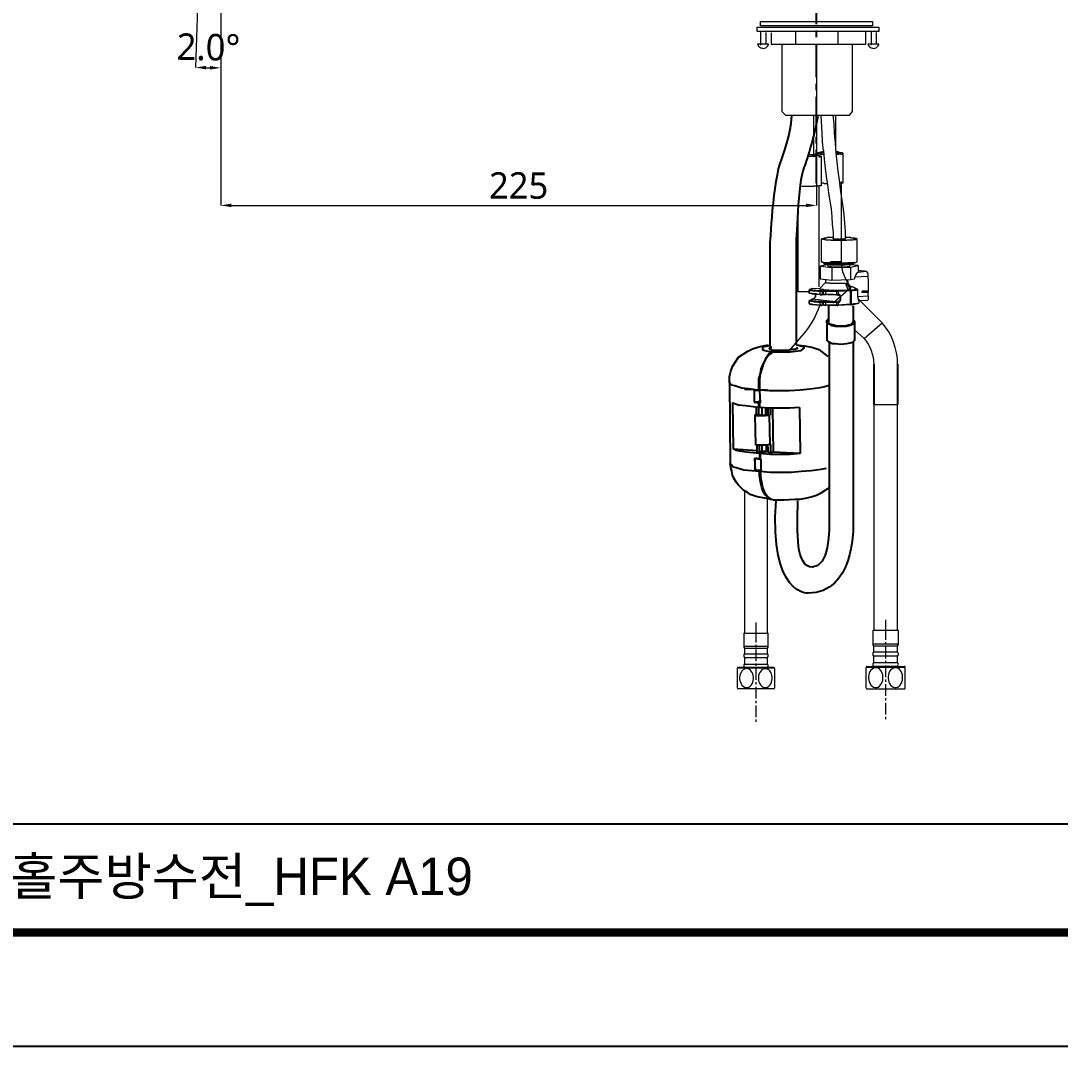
# Model space of a CAD drawing. Extents: x 2752 to 4118, y -1 to 999.
# Drawn here: x 3333.7 to 3725.6, y -1 to 385.7 of the extents above; entities that cross this region are included whole.
import ezdxf

# ---------------------------------------------------------------- set-up
doc = ezdxf.new("R2010")
doc.units = 0
doc.header["$LTSCALE"] = 10
doc.header["$MEASUREMENT"] = 0
doc.header["$PDMODE"] = 3
doc.header["$PDSIZE"] = -10
doc.linetypes.add('AI-Linetype-4', pattern=[0.705556, 0.440972, -0.088194, 0.088194, -0.088194])
doc.linetypes.add('CENTER', pattern=[2, 1.25, -0.25, 0.25, -0.25])
doc.layers.get('0').update_dxf_attribs({"linetype": 'CONTINUOUS'})
doc.layers.get('DEFPOINTS').update_dxf_attribs({"linetype": 'CONTINUOUS'})
doc.layers.add('레이어 1', color=7, linetype='CONTINUOUS')
doc.styles.add('Daelim Dimension', font='NanumGothic.ttf')
doc.dimstyles.new('DEFAULT', dxfattribs={"dimscale": 2, "dimtxt": 2, "dimasz": 2, "dimexe": 0, "dimexo": 2, "dimgap": 1, "dimtad": 1, "dimdec": 0, "dimzin": 9, "dimdsep": 46, "dimtxsty": 'Daelim Dimension', "dimcen": 0.5, "dimclrd": 5, "dimclre": 5, "dimclrt": 256, "dimadec": 1, "dimazin": 0, "dimtfac": 1, "dimtdec": 0, "dimtix": 1, "dimtmove": 0, "dimatfit": 3, "dimfxl": 1, "dimtolj": 1, "dimtzin": 1, "dimlwd": 9, "dimlwe": 9, "dimarcsym": 0})

# ---------------------------------------------------------------- blocks, each defined once
blk = doc.blocks.new('*D14')
at = {"color": 5, "lineweight": 9, "ltscale": 0.5, "transparency": 16777216}
for p, q in [((3409.06, 634.04), (3409.06, 368)), ((3408.43, 621.84), (3399.57, 368.16))]:
    blk.add_line(p, q, dxfattribs=at)
blk.add_arc((3409.06, 639.87), 271.87, 268.843, 269.157, dxfattribs=at)
at = {"color": 5, "ltscale": 0.5, "transparency": 16777216}
for points in [[(3403.55, 367.39), (3403.59, 368.72), (3399.57, 368.16)], [(3405.06, 368.69), (3405.05, 367.36), (3409.06, 368)]]:
    blk.add_solid(points, dxfattribs=at)
at = {"layer": 'DEFPOINTS', "color": 0, "ltscale": 0.5, "transparency": 16777216}
for p in [(3413.29, 760.96), (3409.06, 639.87), (3409.06, 638.04), (3408.57, 625.83), (3402.73, 368.07)]:
    blk.add_point(p, dxfattribs=at)
at = {"color": 7, "ltscale": 0.5, "transparency": 16777216, "insert": (3404.45, 375.74), "char_height": 10, "attachment_point": 5, "rotation": 359, "style": 'Daelim Dimension'}
blk.add_mtext('\\A1;2.0°', dxfattribs=at)
blk = doc.blocks.new('*D12')
at = {"color": 5, "lineweight": 9, "ltscale": 0.5, "transparency": 16777216}
for p, q in [((3409.06, 635.87), (3409.06, 316.12)), ((3633.76, 368.41), (3633.76, 316.12)), ((3413.06, 316.12), (3629.76, 316.12))]:
    blk.add_line(p, q, dxfattribs=at)
at = {"color": 5, "ltscale": 0.5, "transparency": 16777216}
for points in [[(3413.06, 316.79), (3413.06, 315.46), (3409.06, 316.12)], [(3629.76, 316.79), (3629.76, 315.46), (3633.76, 316.12)]]:
    blk.add_solid(points, dxfattribs=at)
at = {"layer": 'DEFPOINTS', "color": 0, "ltscale": 0.5, "transparency": 16777216}
for p in [(3409.06, 639.87), (3633.76, 372.41), (3633.76, 316.12)]:
    blk.add_point(p, dxfattribs=at)
at = {"color": 7, "ltscale": 0.5, "transparency": 16777216, "insert": (3521.41, 323.57), "char_height": 10, "attachment_point": 5, "style": 'Daelim Dimension'}
blk.add_mtext('\\A1;225', dxfattribs=at)

msp = doc.modelspace()

# ---------------------------------------------------------------- linework, layer by layer
at = {"color": 1, "linetype": 'CENTER', "lineweight": -3}
msp.add_line((3633.76, 324.53), (3633.76, 420.28), dxfattribs=at)
at = {"ltscale": 0.5}
for p, q in [((3655.28, 256.22), (3655.28, 241.01)), ((3664.3, 256.22), (3664.3, 241.01))]:
    msp.add_line(p, q, dxfattribs=at)
at = {"color": 5}
msp.add_line((2774.13, 82.86), (3873.53, 82.86), dxfattribs=at)
at = {"ltscale": 0.5}
msp.add_lwpolyline([(2752.18, -0.96), (4117.54, -0.96), (4117.54, 999.46), (2752.18, 999.46)], close=True, dxfattribs=at)
at = {"color": 5, "linetype": 'ByBlock', "lineweight": 200, "const_width": 3.15}
msp.add_lwpolyline([(2774.13, 41.87), (4095.45, 41.87), (4095.45, 976.24), (2774.13, 976.24)], close=True, dxfattribs=at)
at = {"layer": '레이어 1', "color": 7, "lineweight": 18}
for points in [[(3654.78, 383.89), (3612.66, 383.89), (3612.66, 385.48), (3654.78, 385.48), (3654.78, 383.89)], [(3611.33, 383.29), (3657.28, 383.29), (3657.28, 381.7), (3611.33, 381.7), (3611.33, 383.29)], [(3612.66, 381.7), (3612.66, 376.55)], [(3614.66, 381.32), (3614.66, 376.93)], [(3616.63, 381.24), (3616.63, 376.93), (3652.38, 376.93), (3652.38, 381.7)], [(3625.96, 376.93), (3625.96, 381.7)], [(3641.91, 376.93), (3641.91, 381.7)], [(3654.27, 381.7), (3654.27, 376.55)], [(3656.27, 381.32), (3656.27, 376.93)], [(3620.59, 376.93), (3620.59, 351.51), (3622.06, 350.1), (3646.14, 350.1), (3647.29, 351.51), (3647.29, 376.93)], [(3632.7, 335.17), (3632.7, 349.79)], [(3636.32, 336.83), (3636.02, 340.15), (3635.87, 343.46), (3635.52, 349.95)], [(3641.15, 335.93), (3640.85, 339.54), (3640.54, 343.31), (3640.39, 346.93), (3639.94, 350.1)], [(3641, 337.28), (3641, 350.1)], [(3633.76, 334.72), (3633.76, 334.57), (3633.16, 334.57), (3630.47, 334.57)], [(3632.1, 335.02), (3632.4, 335.02), (3632.4, 335.17), (3632.7, 335.17), (3630.97, 335.17)], [(3633.16, 335.32), (3632.7, 335.32)], [(3633.16, 335.02), (3632.7, 335.02)], [(3633.76, 335.17), (3633.76, 335.32), (3633.61, 335.32), (3633.16, 335.32)], [(3633.16, 335.02), (3633.61, 335.02), (3633.61, 335.17), (3633.76, 335.17)], [(3633.61, 335.77), (3633.76, 335.77), (3633.76, 335.93), (3634.36, 335.93)], [(3633.61, 335.32), (3633.61, 335.77)], [(3633.61, 335.62), (3633.61, 335.77)], [(3636.47, 335.32), (3635.42, 335.32), (3635.27, 335.47), (3634.06, 335.47), (3633.91, 335.62), (3633.61, 335.62)], [(3633.76, 335.17), (3633.76, 334.72)], [(3635.42, 334.72), (3635.27, 334.72), (3635.11, 334.87), (3634.21, 334.87), (3634.06, 335.02), (3633.76, 335.02)], [(3635.27, 336.08), (3634.81, 336.08), (3634.66, 335.93), (3634.36, 335.93)], [(3634.66, 334.42), (3635.11, 334.42), (3635.11, 334.57), (3635.42, 334.57), (3635.42, 334.72)], [(3635.27, 336.23), (3635.27, 336.38), (3635.42, 336.38), (3635.87, 336.38)], [(3635.27, 335.77), (3635.27, 336.23)], [(3636.32, 336.08), (3635.57, 336.08), (3635.42, 336.23), (3635.27, 336.23)], [(3636.47, 335.47), (3636.02, 335.47), (3635.87, 335.62), (3635.27, 335.62), (3635.27, 335.77)], [(3635.42, 334.72), (3635.42, 323.71)], [(3636.32, 336.53), (3636.17, 336.53), (3636.17, 336.38), (3635.87, 336.38)], [(3636.32, 336.98), (3636.32, 336.23)], [(3636.32, 336.83), (3636.62, 333.51), (3636.93, 330.19), (3637.38, 327.03), (3637.83, 323.87), (3638.28, 320.85), (3638.73, 317.68), (3639.19, 314.82), (3639.49, 311.8), (3639.64, 308.94), (3639.94, 306.07), (3639.94, 303.51)], [(3636.32, 336.23), (3636.32, 336.38)], [(3636.32, 336.08), (3636.32, 336.23)], [(3641.45, 336.38), (3641.15, 336.38)], [(3641.15, 336.08), (3641.29, 336.08)], [(3644.61, 303.51), (3644.61, 306.22), (3644.46, 309.39), (3644.16, 312.56), (3643.71, 315.72), (3643.26, 318.89), (3642.8, 322.21), (3642.35, 325.67), (3641.9, 328.99), (3641.45, 332.46), (3641.15, 335.93)], [(3641.45, 335.62), (3641.45, 335.47), (3641.29, 335.47), (3641.15, 335.47)], [(3642.95, 335.47), (3642.2, 335.47), (3642.05, 335.32), (3641.15, 335.32)], [(3641.45, 336.08), (3641.29, 336.08)], [(3642.05, 336.23), (3641.9, 336.38), (3641.45, 336.38)], [(3641.45, 336.08), (3641.75, 336.08), (3641.9, 336.23), (3642.05, 336.23)], [(3641.45, 335.62), (3642.05, 335.62), (3642.05, 335.77)], [(3642.05, 335.77), (3642.05, 336.23)], [(3643.71, 335.77), (3643.56, 335.77), (3643.41, 335.93), (3642.5, 335.93), (3642.35, 336.08), (3642.05, 336.08)], [(3642.95, 335.47), (3643.41, 335.47), (3643.41, 335.62), (3643.71, 335.62), (3643.71, 335.77)], [(3643.71, 324.77), (3643.71, 335.77)], [(3634.66, 323.41), (3632.7, 323.41), (3632.55, 323.26), (3628.33, 323.26), (3628.18, 323.41)], [(3635.42, 323.71), (3635.42, 323.56), (3634.81, 323.56), (3634.66, 323.56), (3634.66, 323.41), (3634.66, 285.42)], [(3637.83, 324.31), (3636.62, 324.31), (3636.47, 324.47), (3635.42, 324.47)], [(3642.95, 324.47), (3642.5, 324.47)], [(3642.95, 324.47), (3642.95, 324.62), (3643.11, 324.62), (3643.71, 324.62), (3643.71, 324.77)], [(3643.17, 294.99), (3643.17, 325.15)], [(3626.74, 313.46), (3626.74, 283.58)], [(3635.57, 303.51), (3635.72, 303.51), (3635.72, 303.66), (3636.32, 303.66), (3636.32, 303.81), (3636.62, 303.81)], [(3635.57, 294.92), (3635.57, 303.51)], [(3647.93, 303.21), (3647.63, 303.21), (3647.48, 303.06), (3645.37, 303.06), (3645.07, 302.91), (3639.34, 302.91), (3639.19, 303.06), (3637.08, 303.06), (3637.08, 303.21), (3636.17, 303.21), (3636.02, 303.36), (3635.57, 303.36), (3635.57, 303.51)], [(3639.94, 303.96), (3637.68, 303.96), (3637.53, 303.81), (3636.62, 303.81)], [(3644.31, 303.36), (3642.5, 303.36), (3642.35, 303.21), (3642.2, 303.21), (3642.2, 303.36), (3639.94, 303.36), (3639.94, 303.51)], [(3644.61, 303.51), (3644.61, 303.36), (3644.46, 303.36), (3644.31, 303.36)], [(3648.99, 303.51), (3648.83, 303.51), (3648.83, 303.66), (3648.23, 303.66), (3648.08, 303.81), (3646.72, 303.81), (3646.72, 303.96), (3644.61, 303.96)], [(3647.93, 303.21), (3648.53, 303.21), (3648.53, 303.36), (3648.99, 303.36), (3648.99, 303.51)], [(3648.99, 294.92), (3648.99, 303.51)], [(3636.62, 294.62), (3636.02, 294.62), (3636.02, 294.77), (3635.57, 294.77), (3635.57, 294.92)], [(3636.62, 294.62), (3636.93, 294.62)], [(3636.93, 294.47), (3636.62, 294.16)], [(3636.62, 294.16), (3636.62, 294.31)], [(3636.62, 294.16), (3636.62, 294.31)], [(3636.62, 294.01), (3636.62, 294.16)], [(3636.62, 294.01), (3636.62, 294.16)], [(3636.62, 294.01), (3636.62, 294.16)], [(3637.68, 293.71), (3637.68, 293.86), (3637.53, 293.86), (3636.77, 293.86), (3636.77, 294.01), (3636.62, 294.01)], [(3636.62, 294.01), (3636.77, 294.01), (3636.77, 293.86), (3637.68, 293.86)], [(3636.77, 294.01), (3636.62, 294.01)], [(3637.68, 293.86), (3637.38, 293.86), (3637.23, 294.01), (3636.77, 294.01)], [(3636.93, 294.62), (3637.08, 294.47)], [(3636.93, 294.47), (3636.93, 294.62)], [(3636.93, 294.62), (3637.08, 294.62)], [(3647.78, 294.62), (3647.63, 294.62), (3647.48, 294.47), (3645.52, 294.47), (3645.21, 294.31), (3639.34, 294.31), (3639.03, 294.47), (3637.23, 294.47), (3637.08, 294.62)], [(3645.67, 294.47), (3645.52, 294.31), (3643.26, 294.31), (3643.11, 294.16), (3638.88, 294.16), (3638.73, 294.31), (3637.23, 294.31), (3637.08, 294.47)], [(3646.27, 294.01), (3644.92, 294.01), (3644.61, 293.86), (3637.68, 293.86)], [(3647.48, 294.01), (3647.33, 294.01), (3647.33, 293.86), (3646.57, 293.86), (3646.57, 293.71), (3644.61, 293.71), (3644.46, 293.56), (3639.94, 293.56), (3639.79, 293.71), (3637.83, 293.71)], [(3637.98, 293.86), (3638.28, 293.86), (3638.58, 293.71), (3643.26, 293.71), (3643.56, 293.86), (3645.67, 293.86), (3645.82, 294.01), (3647.03, 294.01), (3647.03, 294.16), (3647.48, 294.16)], [(3639.02, 294.99), (3643.16, 294.99)], [(3647.63, 294.31), (3647.48, 294.31), (3647.33, 294.16), (3646.57, 294.16), (3646.42, 294.01), (3646.27, 294.01)], [(3646.27, 294.01), (3646.27, 294.16)], [(3647.48, 294.16), (3647.48, 294.31)], [(3647.48, 294.16), (3647.63, 294.16), (3647.78, 294.31), (3647.93, 294.31)], [(3647.48, 294.01), (3647.48, 294.16)], [(3647.48, 294.01), (3647.48, 294.16)], [(3647.48, 294.01), (3647.48, 294.16)], [(3647.48, 294.01), (3647.63, 294.01)], [(3647.63, 294.01), (3647.93, 294.31)], [(3647.78, 294.31), (3647.63, 294.31)], [(3647.78, 294.62), (3647.93, 294.62)], [(3647.93, 294.47), (3647.78, 294.31)], [(3647.93, 294.62), (3648.53, 294.62), (3648.53, 294.77), (3648.83, 294.77), (3648.99, 294.92)], [(3647.93, 294.62), (3647.93, 294.77)], [(3647.93, 294.47), (3647.93, 294.62)], [(3647.93, 294.47), (3647.93, 294.62)], [(3647.93, 294.62), (3647.93, 294.47)], [(3647.93, 294.47), (3647.93, 294.62)], [(3647.93, 294.31), (3647.93, 294.47)], [(3637.83, 293.71), (3635.11, 293.26)], [(3635.11, 293.26), (3639.49, 292.66)], [(3635.11, 293.26), (3635.11, 288.43)], [(3637.68, 293.86), (3637.83, 293.86)], [(3637.68, 293.71), (3637.83, 293.71)], [(3637.83, 293.86), (3637.98, 293.86)], [(3637.83, 293.71), (3637.83, 293.86)], [(3638.13, 293.26), (3638.13, 293.71)], [(3638.13, 293.26), (3638.28, 293.26), (3638.28, 293.11), (3639.03, 293.11)], [(3639.03, 293.11), (3639.19, 293.11), (3639.34, 292.96), (3645.21, 292.96), (3645.21, 293.11), (3646.27, 293.11), (3646.27, 293.26)], [(3639.49, 292.66), (3646.57, 292.81)], [(3639.49, 292.66), (3639.49, 287.98)], [(3646.27, 293.26), (3646.42, 293.71)], [(3649.44, 293.41), (3646.42, 293.71)], [(3646.57, 292.81), (3649.44, 293.41)], [(3646.57, 292.81), (3646.57, 288.13)], [(3649.44, 290.85), (3648.83, 290.39), (3648.38, 289.79), (3648.23, 289.04)], [(3649.44, 293.41), (3649.44, 290.85)], [(3649.44, 291.6), (3650.34, 291.6), (3650.49, 291.45), (3650.95, 291.45)], [(3649.44, 291), (3652.45, 291.3)], [(3650.95, 291.45), (3651.7, 291.45), (3651.85, 291.3), (3652.45, 291.3)], [(3652.45, 291.3), (3652.6, 291.15), (3652.75, 291.15), (3652.75, 291), (3652.75, 290.85), (3652.91, 290.85), (3652.91, 290.39), (3653.05, 290.39), (3653.05, 289.34)], [(3637.08, 287.08), (3634.81, 284.67)], [(3635.11, 288.43), (3639.49, 287.98)], [(3637.08, 288.28), (3637.08, 287.08)], [(3644.61, 286.63), (3638.88, 286.63), (3638.73, 286.78), (3637.53, 286.78), (3637.53, 286.93), (3637.23, 286.93), (3637.08, 287.08)], [(3639.49, 287.98), (3646.57, 288.13)], [(3644.61, 286.63), (3645.67, 284.06)], [(3645.21, 286.63), (3644.61, 286.63)], [(3645.21, 286.63), (3646.57, 284.21)], [(3645.37, 286.63), (3645.21, 286.63)], [(3645.37, 288.13), (3645.37, 286.63)], [(3645.37, 286.63), (3645.82, 285.72)], [(3645.82, 285.72), (3645.52, 288.13)], [(3646.57, 288.13), (3648.08, 288.43)], [(3648.23, 289.04), (3648.08, 288.74), (3648.08, 288.43)], [(3653.05, 289.34), (3648.23, 289.04)], [(3653.05, 289.34), (3653.05, 288.59), (3653.21, 288.28), (3653.21, 283.91)], [(3630.57, 283.58), (3626.74, 283.58)], [(3631.05, 284.36), (3630.89, 284.36), (3630.89, 284.21)], [(3630.89, 284.21), (3631.05, 284.21), (3631.05, 284.36), (3631.19, 284.36)], [(3630.89, 284.21), (3630.89, 284.06)], [(3630.89, 284.06), (3630.89, 284.21)], [(3630.89, 284.06), (3630.89, 284.21)], [(3630.89, 283.16), (3630.89, 284.06)], [(3630.89, 284.06), (3630.89, 283.16)], [(3632.55, 283.76), (3632.4, 283.91), (3631.5, 283.91), (3631.35, 284.06), (3630.89, 284.06)], [(3630.89, 283.16), (3630.89, 283.31)], [(3630.89, 283.16), (3630.89, 283.31)], [(3630.89, 283.16), (3630.89, 283.01)], [(3630.89, 283.16), (3631.19, 283.16), (3631.19, 283.01), (3632.1, 283.01), (3632.25, 282.86), (3632.55, 282.86)], [(3631.05, 282.86), (3631.05, 283.01), (3630.89, 283.01), (3630.89, 283.16)], [(3630.89, 283.01), (3631.05, 283.01), (3631.05, 282.86)], [(3631.19, 284.36), (3631.05, 284.36)], [(3635.11, 282.41), (3634.81, 282.55), (3633.46, 282.55), (3633.01, 282.71), (3631.95, 282.71), (3631.8, 282.86), (3631.05, 282.86)], [(3631.19, 284.36), (3631.35, 284.36)], [(3631.35, 284.36), (3631.19, 284.36)], [(3631.35, 284.36), (3631.35, 284.51)], [(3631.8, 284.36), (3631.35, 284.36)], [(3635.11, 283.91), (3633.91, 283.91), (3633.46, 284.06), (3632.4, 284.06), (3632.25, 284.21), (3631.35, 284.21), (3631.35, 284.36)], [(3631.65, 284.51), (3631.65, 284.67), (3631.8, 284.67), (3631.8, 284.82), (3631.95, 284.82)], [(3631.65, 284.51), (3631.65, 284.36)], [(3631.8, 284.36), (3631.8, 284.51)], [(3631.8, 284.36), (3632.1, 284.36)], [(3631.95, 284.82), (3631.95, 284.97)], [(3631.95, 284.82), (3631.95, 284.97)], [(3632.1, 284.82), (3631.95, 284.82)], [(3632.1, 284.51), (3631.95, 284.51), (3631.95, 284.67), (3631.95, 284.82)], [(3631.95, 284.82), (3632.1, 284.82)], [(3631.95, 284.82), (3632.1, 284.82)], [(3631.95, 284.36), (3631.95, 284.51)], [(3631.95, 284.36), (3631.95, 284.51), (3632.1, 284.51)], [(3632.1, 284.82), (3632.25, 284.82)], [(3632.1, 284.51), (3632.1, 284.67)], [(3632.1, 284.36), (3632.1, 284.51)], [(3632.1, 284.36), (3632.1, 284.51)], [(3632.25, 284.82), (3635.11, 284.97)], [(3632.25, 284.82), (3632.25, 284.97)], [(3632.25, 284.82), (3632.25, 284.97)], [(3633.31, 282.55), (3633.31, 281.65), (3633.16, 281.65), (3633.16, 281.5), (3633.01, 281.35), (3633.01, 281.2), (3632.85, 281.05), (3632.7, 281.05), (3632.7, 280.9), (3632.4, 280.9), (3632.25, 280.75)], [(3632.25, 280.75), (3632.4, 280.75), (3632.4, 280.9), (3632.7, 280.9), (3632.7, 281.05), (3632.85, 281.05), (3633.01, 281.2), (3633.01, 281.35), (3633.16, 281.35), (3633.16, 281.5), (3633.31, 281.65), (3633.31, 282.55)], [(3634.97, 283.61), (3634.36, 283.61), (3634.06, 283.76), (3632.55, 283.76)], [(3632.55, 282.86), (3633.61, 282.86), (3633.91, 282.71), (3634.97, 282.71)], [(3645.67, 284.06), (3638.58, 284.06), (3638.43, 284.21), (3636.47, 284.21), (3636.32, 284.36), (3635.42, 284.36), (3635.27, 284.51), (3634.81, 284.51), (3634.81, 284.67)], [(3634.97, 283.61), (3634.97, 283.76), (3635.11, 283.76), (3635.11, 283.91)], [(3634.97, 283.61), (3634.97, 282.71)], [(3635.87, 283.61), (3634.97, 283.61)], [(3634.97, 282.71), (3635.87, 282.71)], [(3635.11, 282.41), (3635.11, 282.55), (3634.97, 282.55), (3634.97, 282.71)], [(3635.72, 283.91), (3635.11, 283.91)], [(3635.11, 282.41), (3635.87, 282.41)], [(3635.72, 283.91), (3636.17, 283.91)], [(3635.72, 283.91), (3635.87, 283.91), (3635.87, 283.76), (3635.87, 283.61)], [(3636.32, 283.61), (3635.87, 283.61)], [(3635.87, 283.61), (3635.87, 282.71)], [(3635.87, 282.71), (3636.32, 282.71)], [(3635.87, 282.71), (3635.87, 282.41)], [(3635.87, 282.41), (3636.32, 282.55)], [(3636.32, 283.61), (3636.32, 283.91), (3636.17, 283.91)], [(3637.38, 283.91), (3636.17, 283.91)], [(3636.32, 282.71), (3636.32, 283.61)], [(3637.23, 283.61), (3636.32, 283.61)], [(3636.32, 282.71), (3637.23, 282.71)], [(3636.32, 282.55), (3636.32, 282.71)], [(3636.32, 282.55), (3637.38, 282.55)], [(3637.23, 283.61), (3637.23, 283.91), (3637.38, 283.91)], [(3637.23, 282.71), (3637.23, 283.61)], [(3641.29, 283.61), (3637.23, 283.61)], [(3637.23, 282.71), (3639.94, 282.71), (3640.39, 282.55), (3641.29, 282.55)], [(3637.38, 282.55), (3637.23, 282.55), (3637.23, 282.71)], [(3641.29, 283.76), (3639.94, 283.76), (3639.49, 283.91), (3637.38, 283.91)], [(3641.29, 282.41), (3638.13, 282.41), (3637.83, 282.55), (3637.38, 282.55)], [(3639.99, 279.35), (3646.8, 285.27)], [(3641.29, 283.61), (3641.29, 283.76)], [(3641.75, 283.76), (3641.29, 283.76)], [(3641.29, 283.61), (3641.29, 282.55)], [(3641.9, 283.61), (3641.29, 283.61)], [(3641.29, 282.55), (3641.75, 282.55)], [(3641.29, 282.41), (3641.29, 282.55)], [(3641.29, 282.41), (3641.6, 282.41)], [(3641.6, 282.41), (3641.75, 282.41)], [(3641.6, 282.41), (3641.75, 282.41)], [(3645.67, 284.06), (3641.75, 283.76)], [(3641.75, 283.76), (3641.9, 283.76), (3641.9, 283.61)], [(3641.9, 282.71), (3641.75, 282.55)], [(3641.75, 282.41), (3641.75, 282.55)], [(3641.75, 282.41), (3641.75, 282.55)], [(3641.75, 282.41), (3641.75, 282.55)], [(3641.75, 282.41), (3641.75, 282.55)], [(3641.75, 282.41), (3641.75, 282.55)], [(3641.75, 282.41), (3641.9, 282.41), (3641.9, 282.55)], [(3641.75, 282.41), (3641.75, 282.55)], [(3641.75, 282.41), (3641.75, 282.55)], [(3641.75, 282.41), (3642.05, 282.41), (3642.05, 282.25), (3642.2, 282.25), (3642.2, 282.1), (3642.35, 282.1), (3642.35, 281.95), (3642.5, 281.95), (3642.5, 281.8), (3642.5, 281.65), (3642.65, 281.65), (3642.65, 280.75), (3642.5, 280.59), (3642.5, 280.29), (3642.35, 280.29), (3642.35, 280.14), (3642.2, 279.99), (3642.05, 279.99), (3642.05, 279.84), (3641.75, 279.84), (3641.75, 279.69)], [(3646.57, 283.91), (3641.9, 283.61)], [(3641.9, 283.61), (3641.9, 282.71)], [(3641.9, 279.54), (3642.2, 279.54), (3642.2, 279.69), (3642.35, 279.69), (3642.5, 279.84), (3642.65, 279.99), (3642.65, 280.14), (3642.8, 280.14), (3642.8, 280.44), (3642.95, 280.44), (3642.95, 281.8), (3642.8, 281.8), (3642.8, 282.1), (3642.65, 282.1), (3642.65, 282.25), (3642.5, 282.41), (3642.35, 282.41), (3642.35, 282.55), (3641.9, 282.55), (3641.9, 282.71)], [(3641.9, 282.55), (3641.9, 282.71)], [(3646.57, 284.21), (3645.97, 284.21), (3645.82, 284.06), (3645.67, 284.06)], [(3645.82, 285.72), (3645.82, 285.87)], [(3645.82, 285.72), (3646.72, 284.21)], [(3645.82, 285.72), (3646.72, 285.72), (3646.87, 285.57), (3647.18, 285.57), (3647.33, 285.42), (3647.48, 285.42), (3647.63, 285.27), (3647.93, 285.27), (3647.93, 285.12), (3648.08, 285.12), (3648.23, 284.97), (3648.38, 284.97), (3648.53, 284.82), (3648.69, 284.82), (3648.69, 284.67), (3648.83, 284.67), (3648.99, 284.51)], [(3646.72, 284.21), (3646.57, 284.21)], [(3646.57, 283.91), (3646.57, 284.21)], [(3646.57, 278.94), (3646.57, 283.91)], [(3646.87, 283.91), (3646.57, 283.91)], [(3648.99, 284.51), (3648.99, 284.36), (3648.83, 284.36), (3648.08, 284.36), (3647.93, 284.21), (3646.72, 284.21)], [(3646.87, 283.91), (3646.87, 284.06), (3646.72, 284.21)], [(3649.29, 284.21), (3648.83, 284.21), (3648.83, 284.06), (3647.48, 284.06), (3647.33, 283.91), (3646.87, 283.91)], [(3646.87, 278.94), (3646.87, 283.91)], [(3649.29, 284.21), (3649.29, 284.36), (3649.13, 284.36), (3649.13, 284.51), (3648.99, 284.51)], [(3649.29, 281.65), (3649.29, 284.21)], [(3653.21, 283.91), (3650.95, 283.76)], [(3650.95, 283.31), (3650.95, 283.76)], [(3653.05, 283.61), (3650.95, 283.46)], [(3650.95, 283.31), (3653.21, 283.46)], [(3653.05, 283.91), (3653.05, 283.61)], [(3653.05, 283.61), (3653.21, 283.61), (3653.21, 283.46)], [(3653.21, 281.95), (3653.21, 283.46)], [(3631.05, 280.29), (3630.89, 280.29), (3630.89, 280.14)], [(3631.19, 280.29), (3631.05, 280.29), (3631.05, 280.14), (3630.89, 280.14)], [(3630.89, 280.14), (3630.89, 279.99)], [(3630.89, 279.99), (3630.89, 280.14)], [(3630.89, 280.14), (3630.89, 279.99)], [(3630.89, 279.09), (3630.89, 279.99)], [(3630.89, 279.99), (3630.89, 279.09)], [(3632.55, 279.84), (3631.5, 279.84), (3631.5, 279.99), (3630.89, 279.99)], [(3630.89, 279.09), (3630.89, 279.24)], [(3630.89, 279.09), (3630.89, 279.24)], [(3630.89, 279.09), (3630.89, 278.94)], [(3630.89, 279.09), (3631.19, 279.09), (3631.35, 278.94), (3632.1, 278.94), (3632.25, 278.79), (3632.55, 278.79)], [(3630.89, 279.09), (3630.89, 278.94), (3631.05, 278.94), (3631.05, 278.79)], [(3630.89, 278.94), (3631.05, 278.94), (3631.05, 278.79)], [(3631.19, 280.29), (3631.05, 280.29)], [(3635.11, 278.49), (3633.46, 278.49), (3633.01, 278.64), (3631.95, 278.64), (3631.8, 278.79), (3631.05, 278.79)], [(3631.19, 280.29), (3631.35, 280.29)], [(3631.35, 280.29), (3631.19, 280.29)], [(3631.35, 280.29), (3631.35, 280.44)], [(3631.8, 280.29), (3631.35, 280.29)], [(3635.11, 279.84), (3633.91, 279.84), (3633.46, 279.99), (3632.4, 279.99), (3632.25, 280.14), (3631.35, 280.14), (3631.35, 280.29)], [(3631.65, 280.44), (3631.65, 280.59), (3631.8, 280.59), (3631.8, 280.75), (3631.95, 280.75)], [(3631.65, 280.44), (3631.65, 280.29)], [(3631.8, 280.29), (3631.8, 280.44)], [(3631.8, 280.29), (3632.1, 280.29)], [(3631.95, 280.75), (3631.95, 280.9)], [(3631.95, 280.75), (3631.95, 280.9)], [(3632.1, 280.75), (3631.95, 280.75)], [(3632.1, 280.75), (3631.95, 280.75)], [(3632.1, 280.44), (3631.95, 280.44), (3631.95, 280.59), (3631.95, 280.75)], [(3631.95, 280.75), (3632.1, 280.75)], [(3631.95, 280.29), (3631.95, 280.44)], [(3632.1, 280.44), (3631.95, 280.44), (3631.95, 280.29)], [(3632.1, 280.75), (3632.1, 280.9)], [(3632.1, 280.75), (3632.25, 280.75)], [(3632.1, 280.44), (3632.1, 280.59)], [(3632.1, 280.44), (3632.1, 280.59)], [(3632.1, 280.44), (3632.1, 280.59)], [(3632.1, 280.29), (3632.1, 280.44)], [(3632.25, 280.75), (3632.25, 280.9)], [(3632.25, 280.75), (3632.25, 280.9)], [(3632.25, 280.75), (3632.25, 280.9)], [(3632.25, 280.75), (3632.25, 280.9)], [(3632.25, 280.75), (3632.25, 280.9)], [(3641.6, 279.69), (3632.25, 280.75)], [(3634.97, 279.54), (3634.36, 279.54), (3634.06, 279.69), (3632.85, 279.69), (3632.55, 279.84)], [(3632.55, 278.79), (3633.61, 278.79), (3633.91, 278.64), (3634.97, 278.64)], [(3635.11, 279.84), (3634.97, 279.69), (3634.97, 279.54)], [(3634.97, 279.54), (3634.97, 278.64)], [(3635.87, 279.54), (3634.97, 279.54)], [(3634.97, 278.64), (3635.87, 278.64)], [(3634.97, 278.64), (3634.97, 278.49), (3635.11, 278.49)], [(3635.72, 279.84), (3635.11, 279.84)], [(3635.11, 278.49), (3635.11, 278.33), (3635.27, 278.33), (3635.72, 278.33), (3635.72, 278.49)], [(3635.72, 279.84), (3636.17, 279.84)], [(3635.72, 279.84), (3635.87, 279.84), (3635.87, 279.69), (3635.87, 279.54)], [(3635.87, 278.64), (3635.87, 278.49), (3635.72, 278.49)], [(3636.32, 278.49), (3635.72, 278.49)], [(3636.32, 279.54), (3635.87, 279.54)], [(3635.87, 279.54), (3635.87, 278.64)], [(3635.87, 278.64), (3636.32, 278.64)], [(3637.38, 279.84), (3636.17, 279.84)], [(3636.32, 279.54), (3636.32, 279.84), (3636.17, 279.84)], [(3636.32, 278.64), (3636.32, 279.54)], [(3637.23, 279.54), (3636.32, 279.54)], [(3636.32, 278.64), (3637.23, 278.64)], [(3636.32, 278.49), (3636.32, 278.64)], [(3636.32, 278.49), (3637.38, 278.49)], [(3637.38, 279.84), (3637.23, 279.84), (3637.23, 279.69), (3637.23, 279.54)], [(3637.23, 278.64), (3637.23, 279.54)], [(3641.29, 279.54), (3637.23, 279.54)], [(3637.23, 278.64), (3640.85, 278.64), (3641.29, 278.49)], [(3637.23, 278.64), (3637.23, 278.49), (3637.38, 278.49)], [(3641.29, 279.69), (3640.24, 279.69), (3639.94, 279.84), (3637.38, 279.84)], [(3641.29, 278.33), (3638.58, 278.33), (3638.13, 278.49), (3637.38, 278.49)], [(3641.6, 279.69), (3641.29, 279.69)], [(3641.29, 279.69), (3641.29, 279.54)], [(3641.29, 279.54), (3641.29, 278.49)], [(3641.75, 279.54), (3641.29, 279.54)], [(3641.29, 278.49), (3641.6, 278.49), (3641.75, 278.64), (3641.9, 278.64)], [(3641.29, 278.49), (3641.29, 278.33)], [(3641.29, 278.33), (3641.75, 278.33)], [(3641.75, 279.54), (3641.75, 279.69), (3641.6, 279.69)], [(3641.75, 279.69), (3641.6, 279.69)], [(3641.75, 279.69), (3641.9, 279.69), (3641.9, 279.54)], [(3641.75, 279.54), (3641.9, 279.54)], [(3646.57, 278.64), (3641.75, 278.33)], [(3641.9, 278.64), (3641.9, 278.33), (3641.75, 278.33)], [(3641.9, 279.54), (3641.9, 278.64)], [(3641.9, 278.64), (3646.57, 278.94)], [(3646.87, 278.94), (3646.57, 278.94)], [(3646.57, 278.64), (3646.57, 278.94)], [(3646.72, 278.79), (3646.57, 278.64)], [(3649.74, 279.39), (3649.59, 279.24), (3649.59, 279.09), (3649.44, 279.09), (3649.13, 279.09), (3649.13, 278.94), (3648.38, 278.94), (3648.23, 278.79), (3646.72, 278.79)], [(3646.87, 278.94), (3646.87, 278.79), (3646.72, 278.79)], [(3646.87, 278.94), (3647.63, 278.94), (3647.93, 279.09), (3648.99, 279.09), (3648.99, 279.24), (3649.59, 279.24), (3649.59, 279.39), (3649.74, 279.39)], [(3653.21, 281.95), (3649.29, 281.65)], [(3649.29, 281.65), (3649.29, 280.9), (3649.44, 280.9), (3649.44, 280.44), (3649.59, 280.44), (3649.59, 280.29), (3649.74, 280.29)], [(3658.44, 271.86), (3649.44, 280.9)], [(3649.74, 280.29), (3653.05, 280.44)], [(3649.74, 280.29), (3649.74, 279.39)], [(3653.21, 281.95), (3653.21, 280.59), (3653.05, 280.59), (3653.05, 280.44)], [(3651.65, 265.94), (3658.44, 271.86)], [(3623.52, 261.45), (3629.77, 268.64)], [(3648.1, 269.19), (3651.65, 265.94)], [(3615.18, 246.55), (3606.55, 246.55)], [(3655.28, 241.01), (3655.28, 155.79)], [(3655.28, 241.01), (3664.3, 241.01)], [(3664.3, 155.79), (3664.3, 241.01)], [(3606.55, 208.55), (3606.55, 154.8)], [(3615.18, 154.8), (3615.18, 205.38)], [(3606.27, 154.8), (3606.27, 149.88)], [(3606.27, 154.8), (3615.5, 154.8)], [(3615.5, 149.88), (3615.5, 154.8)], [(3654.93, 155.79), (3654.93, 150.64)], [(3664.59, 155.79), (3654.93, 155.79)], [(3664.59, 150.64), (3664.59, 155.79)], [(3606.27, 149.88), (3615.5, 149.88)], [(3606.54, 149.13), (3606.54, 147.06)], [(3606.54, 149.13), (3615.24, 149.13)], [(3615.24, 147.06), (3615.24, 149.13)], [(3664.59, 150.64), (3654.93, 150.64)], [(3655.21, 149.85), (3655.21, 147.68)], [(3664.31, 149.85), (3655.21, 149.85)], [(3664.31, 147.69), (3664.31, 149.85)], [(3606.54, 147.06), (3615.24, 147.06)], [(3606.54, 145.6), (3606.54, 143.16)], [(3606.54, 145.6), (3615.24, 145.6)], [(3615.24, 143.16), (3615.24, 145.6)], [(3664.31, 147.69), (3655.21, 147.69)], [(3655.21, 146.16), (3655.21, 143.6)], [(3664.31, 146.16), (3655.21, 146.16)], [(3664.31, 143.6), (3664.31, 146.16)], [(3603.8, 141.45), (3603.8, 140.29), (3603.8, 137.87), (3603.8, 135.44), (3603.8, 134.26)], [(3603.8, 141.45), (3603.8, 140.29), (3603.8, 137.87), (3603.8, 135.44), (3603.8, 134.26)], [(3617.88, 141.66), (3603.88, 141.66)], [(3617.88, 141.66), (3603.88, 141.66)], [(3610.88, 141.86), (3604.17, 141.86)], [(3610.88, 141.86), (3604.17, 141.86)], [(3606.54, 143.16), (3615.24, 143.16)], [(3606.89, 141.89), (3614.89, 141.89)], [(3606.89, 141.89), (3614.89, 141.89)], [(3617.59, 141.86), (3610.88, 141.86)], [(3617.59, 141.86), (3610.88, 141.86)], [(3617.96, 134.26), (3617.96, 135.43), (3617.96, 137.87), (3617.96, 140.27), (3617.96, 141.45)], [(3617.96, 134.26), (3617.96, 135.43), (3617.96, 137.87), (3617.96, 140.27), (3617.96, 141.45)], [(3652.36, 141.81), (3652.36, 140.59), (3652.36, 138.06), (3652.36, 135.52), (3652.36, 134.28)], [(3652.44, 142.03), (3667.1, 142.03)], [(3652.75, 142.24), (3659.77, 142.24)], [(3664.31, 143.6), (3655.21, 143.6)], [(3663.95, 142.27), (3655.57, 142.27)], [(3659.77, 142.24), (3666.8, 142.24)], [(3667.18, 134.28), (3667.18, 135.51), (3667.18, 138.06), (3667.18, 140.58), (3667.18, 141.8)], [(3610.88, 133.85), (3603.96, 133.85)], [(3610.88, 133.85), (3603.96, 133.85)], [(3617.8, 133.85), (3610.88, 133.85)], [(3617.8, 133.85), (3610.88, 133.85)], [(3652.52, 133.85), (3659.77, 133.85)], [(3659.77, 133.85), (3667.02, 133.85)]]:
    msp.add_lwpolyline(points, dxfattribs=at)
at = {"layer": '레이어 1', "color": 7, "lineweight": 25}
for points in [[(3638.23, 278.29), (3638.23, 272.19)], [(3647.52, 278.29), (3647.52, 272.19)], [(3637.65, 272.19), (3637.65, 272.77), (3637.94, 273.06), (3638.23, 273.06)], [(3637.65, 272.19), (3637.65, 265.51)], [(3647.52, 271.32), (3646.07, 270.74), (3644.91, 270.45), (3643.46, 270.45), (3642.3, 270.45), (3640.84, 270.45), (3639.68, 270.74), (3638.52, 271.32), (3637.94, 271.61), (3637.65, 271.9), (3637.65, 272.19)], [(3638.23, 272.19), (3638.23, 271.9), (3638.52, 271.61), (3639.1, 271.32), (3640.26, 271.03), (3641.42, 270.74), (3642.3, 270.74), (3643.46, 270.74), (3644.62, 270.74), (3645.78, 271.03), (3646.94, 271.32)], [(3646.94, 271.32), (3647.23, 271.61), (3647.52, 272.19)], [(3647.52, 273.06), (3647.81, 272.77), (3648.1, 272.19)], [(3648.1, 272.19), (3648.1, 271.9), (3647.81, 271.61), (3647.52, 271.32)], [(3648.1, 272.19), (3648.1, 265.51)], [(3600.86, 249.54), (3600.86, 251.57), (3601.44, 253.6), (3602.02, 255.35), (3603.19, 257.09), (3604.35, 258.83), (3606.09, 260), (3607.83, 261.16), (3609.58, 262.03), (3611.61, 262.61), (3613.65, 263.19), (3615.68, 263.48)], [(3616.55, 263.19), (3614.52, 262.9), (3613.65, 262.61), (3613.35, 262.32), (3613.35, 262.03), (3613.35, 261.74), (3614.23, 261.45), (3615.39, 261.16), (3617.42, 260.87), (3616.55, 260.58), (3615.68, 260), (3615.1, 259.12), (3614.52, 258.25), (3613.65, 256.51), (3612.77, 254.47), (3612.48, 252.73), (3611.9, 250.7), (3611.9, 248.67), (3611.9, 246.63)], [(3615.97, 262.03), (3615.97, 262.32), (3616.26, 262.61), (3616.84, 262.61)], [(3617.71, 260.87), (3621.78, 260.87), (3623.81, 260.87), (3625.85, 261.16), (3627.88, 261.45), (3628.75, 262.03), (3629.04, 262.32), (3629.04, 262.61), (3628.17, 262.9), (3627.01, 263.19)], [(3625.91, 263.77), (3625.91, 263.77)], [(3626.14, 263.48), (3629.04, 263.19), (3631.95, 262.61), (3633.11, 262.32), (3634.56, 261.74), (3635.72, 260.87), (3636.89, 260), (3638.05, 259.12)], [(3626.14, 262.61), (3626.43, 262.32)], [(3637.65, 265.51), (3637.65, 265.22), (3637.94, 264.93), (3638.52, 264.64), (3639.68, 264.06), (3640.84, 264.06), (3642.87, 263.77), (3645.2, 264.06), (3646.36, 264.35), (3647.52, 264.64)], [(3617.42, 260.87), (3616.55, 260.29), (3615.68, 259.7), (3615.1, 258.83), (3614.52, 257.96), (3613.65, 256.22), (3613.06, 254.47), (3612.48, 252.44), (3612.19, 250.41), (3612.19, 248.67), (3612.19, 246.63)], [(3618.58, 261.45), (3617.13, 261.45), (3616.55, 261.74), (3616.26, 261.74), (3615.97, 262.03)], [(3617.42, 260.87), (3618.58, 261.45)], [(3617.71, 260.87), (3618.88, 261.45)], [(3618.58, 261.45), (3618.58, 261.16)], [(3626.43, 262.32), (3626.43, 262.03), (3626.14, 262.03), (3625.56, 261.74), (3624.68, 261.74), (3622.65, 261.45), (3620.91, 261.45), (3618.88, 261.45)], [(3623.52, 261.45), (3623.52, 261.45)], [(3623.81, 261.45), (3623.81, 261.45)], [(3600.86, 249.54), (3601.15, 218.74)], [(3610.74, 246.63), (3608.12, 246.92), (3605.51, 247.21), (3602.89, 248.09), (3601.74, 248.37), (3601.15, 248.96), (3600.86, 249.24), (3600.86, 249.54)], [(3612.19, 246.63), (3615.97, 246.34), (3619.75, 246.34), (3623.52, 246.34), (3627.59, 246.63), (3631.37, 246.92), (3635.14, 247.5), (3636.89, 247.79), (3638.52, 248.39)], [(3610.16, 246.63), (3610.16, 241.98)], [(3610.16, 246.63), (3611.9, 246.34)], [(3612.19, 246.34), (3610.16, 246.34)], [(3610.16, 246.34), (3610.16, 241.98)], [(3610.16, 246.34), (3610.16, 246.34)], [(3611.9, 246.63), (3611.9, 246.34)], [(3612.19, 246.63), (3611.9, 246.34)], [(3612.19, 246.63), (3612.19, 246.34)], [(3612.19, 246.63), (3612.19, 246.63)], [(3612.19, 246.34), (3612.48, 241.69)], [(3602.02, 241.69), (3602.32, 224.26)], [(3611.9, 239.95), (3606.96, 240.53), (3604.35, 240.82), (3603.19, 241.11), (3602.02, 241.69)], [(3610.16, 241.98), (3610.45, 241.98)], [(3612.19, 241.98), (3610.16, 241.98)], [(3610.16, 241.98), (3611.9, 241.69)], [(3611.03, 239.95), (3611.03, 237.33)], [(3611.9, 241.69), (3612.19, 241.69)], [(3611.9, 241.69), (3611.9, 239.95)], [(3611.9, 239.95), (3611.9, 237.33)], [(3611.9, 239.95), (3612.19, 239.95)], [(3612.19, 241.98), (3612.19, 239.95)], [(3627.3, 239.95), (3623.52, 239.66), (3619.75, 239.66), (3615.97, 239.66), (3612.19, 239.95)], [(3613.06, 239.95), (3613.06, 236.76)], [(3614.52, 239.66), (3614.52, 237.04)], [(3614.8, 239.66), (3614.8, 237.04)], [(3615.39, 239.66), (3615.39, 237.04)], [(3616.26, 239.66), (3616.26, 237.04)], [(3617.13, 239.66), (3617.42, 223.1)], [(3627.3, 239.95), (3627.59, 222.52)], [(3610.45, 237.04), (3610.74, 237.33)], [(3610.45, 237.04), (3610.74, 226)], [(3615.97, 237.04), (3614.52, 236.76), (3613.35, 236.76), (3611.9, 236.76), (3611.03, 236.76), (3610.74, 237.04), (3610.45, 237.04)], [(3610.74, 237.33), (3611.03, 237.33)], [(3611.03, 237.33), (3611.9, 237.33)], [(3611.61, 237.04), (3611.61, 237.33)], [(3611.61, 237.33), (3611.9, 237.33)], [(3611.61, 237.04), (3611.61, 237.33)], [(3615.1, 237.04), (3614.23, 237.04), (3613.35, 236.76), (3612.48, 237.04), (3611.9, 237.04), (3611.61, 237.04)], [(3615.1, 237.04), (3615.39, 237.04)], [(3615.39, 237.04), (3616.26, 237.04)], [(3616.26, 226), (3615.97, 237.04)], [(3615.97, 237.04), (3616.26, 237.04)], [(3602.32, 224.26), (3611.32, 223.68)], [(3612.19, 222.52), (3607.25, 223.1), (3604.64, 223.39), (3603.48, 223.68), (3602.32, 224.26)], [(3616.26, 226), (3614.8, 225.71), (3613.35, 225.71), (3611.9, 225.71), (3611.32, 225.71), (3611.03, 225.71), (3610.74, 226)], [(3611.32, 223.1), (3611.32, 225.71)], [(3612.19, 223.1), (3612.19, 225.71)], [(3613.06, 225.71), (3613.06, 223.39)], [(3614.8, 225.71), (3614.8, 223.39)], [(3615.1, 225.71), (3615.1, 223.39)], [(3615.68, 222.81), (3615.39, 225.71)], [(3616.26, 226), (3616.55, 226)], [(3616.55, 222.81), (3616.55, 226)], [(3612.48, 220.48), (3610.45, 220.77)], [(3610.45, 220.77), (3610.45, 216.13)], [(3610.74, 216.13), (3610.45, 220.77)], [(3610.45, 220.77), (3610.74, 220.77)], [(3610.45, 220.77), (3612.19, 220.48)], [(3611.32, 223.1), (3612.19, 223.1)], [(3613.06, 223.39), (3612.19, 223.1)], [(3614.8, 223.39), (3612.19, 222.52)], [(3612.19, 222.52), (3612.19, 220.48)], [(3612.19, 220.48), (3612.48, 220.77)], [(3612.48, 222.52), (3615.1, 223.39)], [(3612.48, 222.52), (3612.48, 220.48)], [(3627.59, 222.52), (3623.81, 222.23), (3620.03, 222.23), (3616.26, 222.23), (3612.48, 222.52)], [(3612.77, 220.48), (3612.77, 216.13)], [(3613.06, 223.39), (3614.8, 223.39)], [(3615.68, 223.39), (3615.1, 223.39)], [(3615.68, 222.81), (3616.55, 222.81)], [(3617.42, 223.1), (3616.55, 222.81)], [(3627.59, 222.52), (3617.42, 223.1)], [(3617.13, 205.09), (3614.23, 205.67), (3611.32, 206.25), (3610.16, 206.54), (3608.71, 207.12), (3607.54, 207.99), (3606.38, 208.57), (3605.22, 209.74), (3604.35, 210.61), (3603.48, 211.77), (3602.61, 213.22), (3602.02, 214.39), (3601.74, 215.84), (3601.44, 217.29), (3601.15, 218.74)], [(3601.15, 218.74), (3601.44, 218.45), (3601.74, 218.16), (3602.32, 217.58), (3603.48, 217.29), (3606.38, 216.42), (3609.29, 216.13), (3612.19, 215.84)], [(3610.45, 216.13), (3612.19, 216.13)], [(3611.03, 216.13), (3610.74, 216.13)], [(3612.48, 216.13), (3610.74, 216.13)], [(3612.48, 216.13), (3612.19, 216.13)], [(3612.19, 216.13), (3612.19, 215.84)], [(3617.13, 205.09), (3616.26, 205.38), (3615.68, 205.67), (3615.1, 206.25), (3614.52, 206.83), (3613.65, 208.28), (3613.06, 209.74), (3612.77, 211.19), (3612.48, 212.64), (3612.19, 214.39), (3612.19, 215.84)], [(3612.48, 215.84), (3616.26, 215.54), (3620.33, 215.54), (3624.11, 215.54), (3627.88, 215.84), (3631.66, 216.13), (3635.44, 216.71), (3637.47, 217)], [(3612.48, 216.13), (3612.48, 215.84)], [(3612.48, 215.84), (3612.77, 212.64), (3613.06, 211.19), (3613.35, 209.74), (3613.93, 208.28), (3614.8, 207.12), (3615.1, 206.54), (3615.68, 205.96), (3616.55, 205.38), (3617.13, 205.09)], [(3617.42, 205.09), (3621.49, 205.09), (3625.56, 205.38), (3627.59, 205.38), (3629.62, 205.67), (3631.66, 206.25), (3633.69, 206.83), (3635.44, 207.7), (3637.18, 208.86), (3638.52, 209.65)], [(3647.73, 195.61), (3647.73, 195.61)]]:
    msp.add_lwpolyline(points, dxfattribs=at)
at = {"layer": '레이어 1', "color": 1, "linetype": 'AI-Linetype-4', "lineweight": 18}
for points in [[(3610.89, 158.81), (3610.89, 155.73), (3610.89, 121.22)], [(3659.76, 159.79), (3659.76, 156.72), (3659.76, 122.21)]]:
    msp.add_lwpolyline(points, dxfattribs=at)
at = {"layer": '레이어 1', "color": 7, "lineweight": 18}
for points, knots in [([(3611.51, 376.93), (3611.51, 376.93), (3615.41, 376.93), (3615.41, 376.93), (3615.41, 376.93), (3615.67, 376.93), (3615.67, 376.93), (3615.67, 376.93), (3615.25, 375.31), (3613.59, 375.34), (3613.59, 375.34), (3611.85, 375.46), (3611.51, 376.93)], [0, 0, 0, 0, 1, 1, 1, 2, 2, 2, 3, 3, 3, 4, 4, 4, 4]), ([(3653.12, 376.93), (3653.12, 376.93), (3657.02, 376.93), (3657.02, 376.93), (3657.02, 376.93), (3657.28, 376.93), (3657.28, 376.93), (3657.28, 376.93), (3656.87, 375.31), (3655.2, 375.34), (3655.2, 375.34), (3653.46, 375.46), (3653.12, 376.93)], [0, 0, 0, 0, 1, 1, 1, 2, 2, 2, 3, 3, 3, 4, 4, 4, 4]), ([(3631.19, 284.36), (3631.19, 284.36), (3631.05, 284.36), (3631.05, 284.36), (3631.05, 284.36), (3631.19, 284.36), (3631.19, 284.36)], [0, 0, 0, 0, 1, 1, 1, 2, 2, 2, 2]), ([(3632.1, 284.51), (3632.1, 284.51), (3632.25, 284.51), (3632.25, 284.51), (3632.25, 284.51), (3632.1, 284.51), (3632.1, 284.51)], [0, 0, 0, 0, 1, 1, 1, 2, 2, 2, 2]), ([(3631.19, 280.29), (3631.19, 280.29), (3631.05, 280.29), (3631.05, 280.29), (3631.05, 280.29), (3631.19, 280.29), (3631.19, 280.29)], [0, 0, 0, 0, 1, 1, 1, 2, 2, 2, 2]), ([(3605, 136.28), (3604.71, 137.08), (3604.65, 137.97), (3604.82, 138.82), (3605, 139.66), (3605.4, 140.45), (3606.01, 140.95), (3606.63, 141.45), (3607.45, 141.59), (3608.15, 141.27), (3608.85, 140.95), (3609.39, 140.24), (3609.68, 139.45), (3609.97, 138.65), (3610.02, 137.74), (3609.85, 136.91), (3609.68, 136.07), (3609.28, 135.27), (3608.66, 134.77), (3608.06, 134.27), (3607.22, 134.13), (3606.52, 134.46), (3605.82, 134.77), (3605.29, 135.47), (3605, 136.28)], [0, 0, 0, 0, 1, 1, 1, 2, 2, 2, 3, 3, 3, 4, 4, 4, 5, 5, 5, 6, 6, 6, 7, 7, 7, 8, 8, 8, 8]), ([(3605, 136.28), (3604.71, 137.08), (3604.65, 137.97), (3604.82, 138.82), (3605, 139.66), (3605.4, 140.45), (3606.01, 140.95), (3606.63, 141.45), (3607.45, 141.59), (3608.15, 141.27), (3608.85, 140.95), (3609.39, 140.24), (3609.68, 139.45), (3609.97, 138.65), (3610.02, 137.74), (3609.85, 136.91), (3609.68, 136.07), (3609.28, 135.27), (3608.66, 134.77), (3608.06, 134.27), (3607.22, 134.13), (3606.52, 134.46), (3605.82, 134.77), (3605.29, 135.47), (3605, 136.28)], [0, 0, 0, 0, 1, 1, 1, 2, 2, 2, 3, 3, 3, 4, 4, 4, 5, 5, 5, 6, 6, 6, 7, 7, 7, 8, 8, 8, 8]), ([(3606.54, 143.16), (3606.23, 142.91), (3606.19, 142.46), (3606.44, 142.15), (3606.55, 142), (3606.71, 141.92), (3606.89, 141.89)], [0, 0, 0, 0, 1, 1, 1, 2, 2, 2, 2]), ([(3606.54, 143.16), (3606.23, 142.91), (3606.19, 142.46), (3606.44, 142.15), (3606.55, 142), (3606.71, 141.92), (3606.89, 141.89)], [0, 0, 0, 0, 1, 1, 1, 2, 2, 2, 2]), ([(3616.76, 136.28), (3616.47, 135.47), (3615.94, 134.78), (3615.24, 134.46), (3614.55, 134.14), (3613.73, 134.26), (3613.11, 134.76), (3612.48, 135.25), (3612.08, 136.04), (3611.9, 136.89), (3611.73, 137.72), (3611.78, 138.63), (3612.07, 139.43), (3612.35, 140.22), (3612.89, 140.94), (3613.58, 141.25), (3614.27, 141.58), (3615.11, 141.45), (3615.72, 140.96), (3616.33, 140.47), (3616.75, 139.68), (3616.93, 138.83), (3617.1, 137.98), (3617.04, 137.08), (3616.76, 136.28)], [0, 0, 0, 0, 1, 1, 1, 2, 2, 2, 3, 3, 3, 4, 4, 4, 5, 5, 5, 6, 6, 6, 7, 7, 7, 8, 8, 8, 8]), ([(3616.76, 136.28), (3616.47, 135.47), (3615.94, 134.78), (3615.24, 134.46), (3614.55, 134.14), (3613.73, 134.26), (3613.11, 134.76), (3612.48, 135.25), (3612.08, 136.04), (3611.9, 136.89), (3611.73, 137.72), (3611.78, 138.63), (3612.07, 139.43), (3612.35, 140.22), (3612.89, 140.94), (3613.58, 141.25), (3614.27, 141.58), (3615.11, 141.45), (3615.72, 140.96), (3616.33, 140.47), (3616.75, 139.68), (3616.93, 138.83), (3617.1, 137.98), (3617.04, 137.08), (3616.76, 136.28)], [0, 0, 0, 0, 1, 1, 1, 2, 2, 2, 3, 3, 3, 4, 4, 4, 5, 5, 5, 6, 6, 6, 7, 7, 7, 8, 8, 8, 8]), ([(3614.89, 141.89), (3615.28, 141.95), (3615.56, 142.31), (3615.5, 142.71), (3615.47, 142.89), (3615.38, 143.05), (3615.24, 143.16)], [0, 0, 0, 0, 1, 1, 1, 2, 2, 2, 2]), ([(3614.89, 141.89), (3615.28, 141.95), (3615.56, 142.31), (3615.5, 142.71), (3615.47, 142.89), (3615.38, 143.05), (3615.24, 143.16)], [0, 0, 0, 0, 1, 1, 1, 2, 2, 2, 2]), ([(3653.62, 136.4), (3653.31, 137.24), (3653.26, 138.17), (3653.44, 139.05), (3653.62, 139.94), (3654.03, 140.76), (3654.68, 141.28), (3655.32, 141.81), (3656.19, 141.95), (3656.92, 141.62), (3657.65, 141.29), (3658.21, 140.55), (3658.51, 139.71), (3658.82, 138.87), (3658.88, 137.92), (3658.7, 137.05), (3658.52, 136.17), (3658.1, 135.34), (3657.46, 134.82), (3656.81, 134.29), (3655.95, 134.15), (3655.22, 134.48), (3654.48, 134.82), (3653.92, 135.55), (3653.62, 136.4)], [0, 0, 0, 0, 1, 1, 1, 2, 2, 2, 3, 3, 3, 4, 4, 4, 5, 5, 5, 6, 6, 6, 7, 7, 7, 8, 8, 8, 8]), ([(3655.21, 143.6), (3654.88, 143.34), (3654.84, 142.87), (3655.1, 142.54), (3655.22, 142.39), (3655.39, 142.3), (3655.57, 142.27)], [0, 0, 0, 0, 1, 1, 1, 2, 2, 2, 2]), ([(3665.93, 136.4), (3665.63, 135.55), (3665.07, 134.83), (3664.35, 134.49), (3663.62, 134.15), (3662.76, 134.28), (3662.11, 134.8), (3661.46, 135.32), (3661.03, 136.15), (3660.85, 137.03), (3660.67, 137.9), (3660.73, 138.86), (3661.02, 139.69), (3661.32, 140.52), (3661.88, 141.27), (3662.6, 141.6), (3663.32, 141.95), (3664.2, 141.81), (3664.84, 141.3), (3665.49, 140.78), (3665.93, 139.96), (3666.11, 139.06), (3666.29, 138.18), (3666.23, 137.24), (3665.93, 136.4)], [0, 0, 0, 0, 1, 1, 1, 2, 2, 2, 3, 3, 3, 4, 4, 4, 5, 5, 5, 6, 6, 6, 7, 7, 7, 8, 8, 8, 8]), ([(3663.95, 142.27), (3664.36, 142.33), (3664.64, 142.71), (3664.58, 143.13), (3664.56, 143.31), (3664.46, 143.48), (3664.31, 143.6)], [0, 0, 0, 0, 1, 1, 1, 2, 2, 2, 2])]:
    msp.add_open_spline(points, degree=3, knots=knots, dxfattribs=at)
at = {"layer": '레이어 1', "color": 7, "lineweight": 25}
for points, knots in [([(3616.26, 263.48), (3616.26, 263.48), (3616.26, 301.12), (3616.26, 301.12), (3616.26, 301.12), (3617.26, 325.56), (3620.59, 333.66), (3623.86, 341.6), (3624.48, 350.1), (3624.48, 350.1)], [0, 0, 0, 0, 1, 1, 1, 2, 2, 2, 3, 3, 3, 3]), ([(3626.14, 263.48), (3626.14, 263.48), (3626.14, 301.12), (3626.14, 301.12), (3626.14, 301.12), (3626.91, 325.37), (3629.04, 330.27), (3629.04, 330.27), (3632.7, 339.98), (3634.36, 349.79)], [0, 0, 0, 0, 1, 1, 1, 2, 2, 2, 3, 3, 3, 3]), ([(3648.1, 265.51), (3648.1, 265.51), (3648.1, 265.22), (3648.1, 265.22), (3648.1, 265.22), (3647.81, 264.93), (3647.81, 264.93), (3647.81, 264.93), (3647.52, 264.64), (3647.52, 264.64), (3647.52, 264.64), (3647.52, 194.31), (3647.52, 194.31), (3647.52, 194.31), (3647.82, 169.93), (3630.57, 169.83), (3630.57, 169.83), (3615.95, 168.92), (3618.47, 204.83)], [0, 0, 0, 0, 1, 1, 1, 2, 2, 2, 3, 3, 3, 4, 4, 4, 5, 5, 5, 6, 6, 6, 6]), ([(3638.52, 264.64), (3638.52, 264.64), (3638.52, 194.31), (3638.52, 194.31), (3638.52, 194.31), (3638.42, 179.59), (3632.18, 179.7), (3625.93, 179.82), (3626.33, 192.43), (3626.74, 204.69)], [0, 0, 0, 0, 1, 1, 1, 2, 2, 2, 3, 3, 3, 3])]:
    msp.add_open_spline(points, degree=3, knots=knots, dxfattribs=at)
at = {"layer": '레이어 1', "color": 7, "lineweight": 18}
for points in [[(3646.8, 285.27), (3644.45, 287.96), (3643.16, 291.42), (3643.16, 294.99)], [(3629.77, 268.64), (3629.77, 268.64), (3634.06, 274.57), (3634.97, 278.49)], [(3664.3, 256.22), (3664.3, 261.98), (3662.22, 267.52), (3658.44, 271.86)], [(3651.65, 265.94), (3653.99, 263.25), (3655.28, 259.8), (3655.28, 256.22)], [(3606.27, 149.88), (3606.27, 149.61), (3606.36, 149.34), (3606.54, 149.12)], [(3615.24, 149.13), (3615.41, 149.35), (3615.5, 149.61), (3615.5, 149.88)], [(3654.93, 150.64), (3654.93, 150.36), (3655.03, 150.07), (3655.21, 149.84)], [(3664.31, 149.85), (3664.49, 150.07), (3664.59, 150.36), (3664.59, 150.64)], [(3606.54, 147.06), (3606.19, 146.65), (3606.19, 146.03), (3606.54, 145.6)], [(3615.24, 145.6), (3615.59, 146.03), (3615.59, 146.65), (3615.24, 147.06)], [(3655.21, 147.69), (3654.84, 147.25), (3654.84, 146.6), (3655.21, 146.16)], [(3664.31, 146.16), (3664.68, 146.6), (3664.68, 147.25), (3664.31, 147.69)], [(3603.88, 141.66), (3603.85, 141.58), (3603.82, 141.5), (3603.79, 141.42)], [(3603.88, 141.66), (3603.85, 141.58), (3603.82, 141.5), (3603.79, 141.42)], [(3604.17, 141.86), (3604.04, 141.86), (3603.92, 141.78), (3603.88, 141.66)], [(3604.17, 141.86), (3604.04, 141.86), (3603.92, 141.78), (3603.88, 141.66)], [(3617.88, 141.66), (3617.83, 141.78), (3617.71, 141.86), (3617.59, 141.86)], [(3617.88, 141.66), (3617.83, 141.78), (3617.71, 141.86), (3617.59, 141.86)], [(3617.96, 141.42), (3617.94, 141.5), (3617.91, 141.58), (3617.88, 141.66)], [(3617.96, 141.42), (3617.94, 141.5), (3617.91, 141.58), (3617.88, 141.66)], [(3652.44, 142.03), (3652.41, 141.95), (3652.39, 141.87), (3652.35, 141.78)], [(3652.75, 142.24), (3652.61, 142.24), (3652.49, 142.15), (3652.44, 142.03)], [(3667.1, 142.03), (3667.05, 142.15), (3666.93, 142.24), (3666.8, 142.24)], [(3667.19, 141.78), (3667.16, 141.87), (3667.13, 141.95), (3667.1, 142.03)], [(3603.8, 134.26), (3603.85, 134.13), (3603.9, 133.99), (3603.96, 133.85)], [(3603.8, 134.26), (3603.85, 134.13), (3603.9, 133.99), (3603.96, 133.85)], [(3617.8, 133.85), (3617.85, 133.99), (3617.91, 134.13), (3617.95, 134.26)], [(3617.8, 133.85), (3617.85, 133.99), (3617.91, 134.13), (3617.95, 134.26)], [(3652.36, 134.28), (3652.42, 134.15), (3652.46, 134), (3652.52, 133.85)], [(3667.02, 133.85), (3667.07, 134), (3667.13, 134.15), (3667.18, 134.28)]]:
    msp.add_open_spline(points, degree=3, dxfattribs=at)
at = {"layer": '레이어 1', "color": 7, "lineweight": 25}
for points in [[(3647.09, 278.48), (3647.13, 278.5), (3647.16, 278.53), (3647.2, 278.56)], [(3637.36, 272.34), (3637.36, 272.32), (3637.36, 272.31), (3637.36, 272.29)], [(3648.1, 272.34), (3648.1, 272.35), (3648.1, 272.37), (3648.1, 272.39)], [(3648.1, 265.61), (3648.1, 265.63), (3648.1, 265.64), (3648.1, 265.66)], [(3617.4, 260.88), (3617.39, 260.88), (3617.38, 260.88), (3617.37, 260.87)], [(3617.65, 261.27), (3617.57, 261.24), (3617.48, 261.21), (3617.4, 261.17)], [(3610.45, 246.65), (3610.83, 246.61), (3611.22, 246.59), (3611.59, 246.56)], [(3611.99, 246.15), (3612.06, 246.14), (3612.14, 246.14), (3612.21, 246.13)], [(3612.1, 242.17), (3612.03, 242.18), (3611.96, 242.18), (3611.88, 242.19)], [(3612.28, 220.58), (3612.35, 220.58), (3612.43, 220.57), (3612.5, 220.57)], [(3612.69, 216.32), (3612.62, 216.32), (3612.54, 216.33), (3612.46, 216.33)]]:
    msp.add_open_spline(points, degree=3, dxfattribs=at)

# ---------------------------------------------------------------- texts
at = {"color": 2, "insert": (3019.25, 70.18), "char_height": 14.1709, "width": 627.2856, "attachment_point": 1, "style": 'Daelim Dimension'}
msp.add_mtext('대림바스(주){\\fHYwulM|b0|i0|c129|p18; Single lever_RADICE_}원홀주방수전{\\fHYwulM|b0|i0|c129|p18;_HFK A19}', dxfattribs=at)

# ---------------------------------------------------------------- dimensions: what is measured, and where the dimension line sits
at = {"color": 5, "ltscale": 0.5}
dim = msp.add_angular_dim_2l(base=(3402.73, 368.07), line1=((3413.29, 760.96), (3408.57, 625.83)), line2=((3409.06, 639.87), (3409.06, 638.04)), dimstyle='DEFAULT', override={"dimtxt": 5, "dimclrt": 7}, dxfattribs=at)
dim.commit()
dim.dimension.update_dxf_attribs({"geometry": '*D14', "text_midpoint": (3404.45, 375.74)})
dim = msp.add_linear_dim(base=(3633.76, 316.12), p1=(3409.06, 639.87), p2=(3633.76, 372.41), dimstyle='DEFAULT', override={"dimtxt": 5, "dimclrt": 7}, dxfattribs=at)
dim.commit()
dim.dimension.update_dxf_attribs({"geometry": '*D12', "text_midpoint": (3521.41, 323.57)})

doc.saveas('drawing.dxf')
